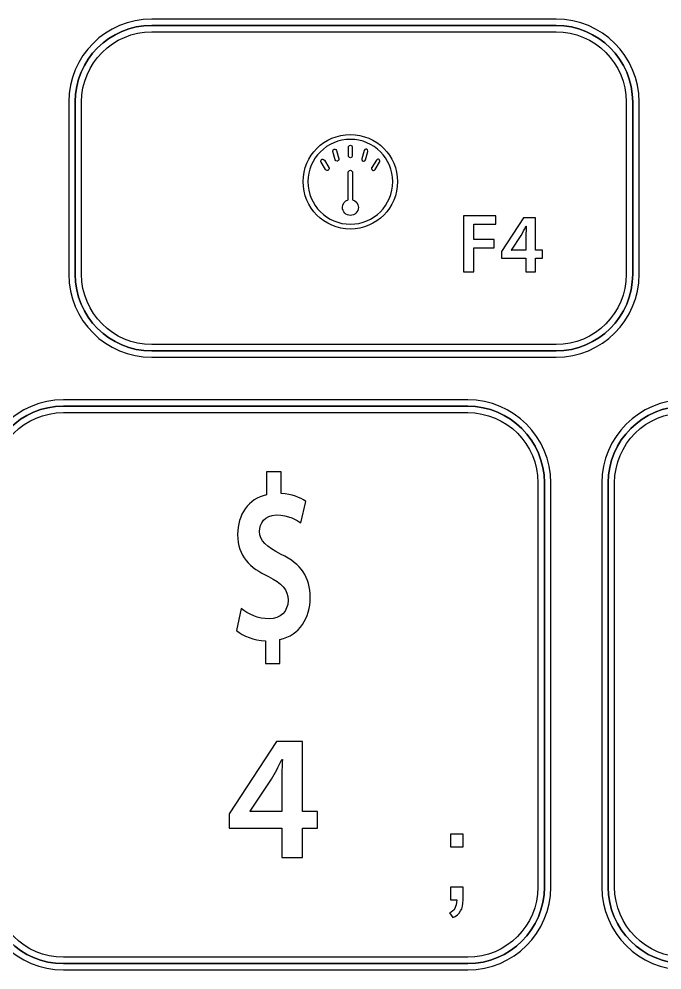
# Model space of a CAD drawing. Header units: millimetres. Extents: x -129 to 142, y -94 to 111.
# Drawn here: x -52.84 to -33.44, y 81.93 to 110.63 of the extents above; entities that cross this region are included whole.
import ezdxf

# ---------------------------------------------------------------- set-up
doc = ezdxf.new("R2010")
doc.units = ezdxf.units.MM
doc.header["$MEASUREMENT"] = 0
doc.layers.add('layer 1', color=7, linetype='Continuous')

msp = doc.modelspace()

# ---------------------------------------------------------------- linework, layer by layer
at = {"layer": 'layer 1', "color": 7, "lineweight": 25}
for points, knots in [([(-36.6307, 100.4215), (-36.6307, 100.4215), (-48.8321, 100.4215), (-48.8321, 100.4215), (-48.8321, 100.4215), (-50.2135, 100.4215), (-51.3372, 101.5453), (-51.3372, 102.9266), (-51.3372, 102.9266), (-51.3372, 102.9266), (-51.3372, 108.1285), (-51.3372, 108.1285), (-51.3372, 108.1285), (-51.3372, 109.5091), (-50.2135, 110.633), (-48.8321, 110.633), (-48.8321, 110.633), (-48.8321, 110.633), (-36.6307, 110.633), (-36.6307, 110.633), (-36.6307, 110.633), (-35.2498, 110.633), (-34.1266, 109.5091), (-34.1266, 108.1285), (-34.1266, 108.1285), (-34.1266, 108.1285), (-34.1266, 102.9266), (-34.1266, 102.9266), (-34.1266, 102.9266), (-34.1266, 101.5453), (-35.2498, 100.4215), (-36.6307, 100.4215)], [0, 0, 0, 0, 0.1111111, 0.1111111, 0.1111111, 0.1111111, 0.2222222, 0.2222222, 0.2222222, 0.2222222, 0.3333333, 0.3333333, 0.3333333, 0.3333333, 0.4444444, 0.4444444, 0.4444444, 0.4444444, 0.5555556, 0.5555556, 0.5555556, 0.5555556, 0.6666667, 0.6666667, 0.6666667, 0.6666667, 0.7777778, 0.7777778, 0.7777778, 0.7777778, 1, 1, 1, 1]), ([(-48.8321, 110.2468), (-48.8321, 110.2468), (-48.8321, 110.2468), (-48.8321, 110.2468), (-48.8321, 110.2468), (-50.0008, 110.2468), (-50.9516, 109.2967), (-50.9516, 108.1285), (-50.9516, 108.1285), (-50.9516, 108.1285), (-50.9516, 102.9266), (-50.9516, 102.9266), (-50.9516, 102.9266), (-50.9516, 101.7578), (-50.0008, 100.8071), (-48.8321, 100.8071), (-48.8321, 100.8071), (-48.8321, 100.8071), (-36.6307, 100.8071), (-36.6307, 100.8071), (-36.6307, 100.8071), (-35.4622, 100.8071), (-34.5128, 101.7578), (-34.5128, 102.9266), (-34.5128, 102.9266), (-34.5128, 102.9266), (-34.5128, 108.1285), (-34.5128, 108.1285), (-34.5128, 108.1285), (-34.5128, 109.2967), (-35.4622, 110.2468), (-36.6307, 110.2468), (-36.6307, 110.2468), (-36.6307, 110.2468), (-48.8321, 110.2468), (-48.8321, 110.2468)], [0, 0, 0, 0, 0.1, 0.1, 0.1, 0.1, 0.2, 0.2, 0.2, 0.2, 0.3, 0.3, 0.3, 0.3, 0.4, 0.4, 0.4, 0.4, 0.5, 0.5, 0.5, 0.5, 0.6, 0.6, 0.6, 0.6, 0.7, 0.7, 0.7, 0.7, 0.8, 0.8, 0.8, 0.8, 1, 1, 1, 1]), ([(-39.2968, 81.9277), (-39.2968, 81.9277), (-51.4979, 81.9277), (-51.4979, 81.9277), (-51.4979, 81.9277), (-52.8789, 81.9277), (-54.0024, 83.0511), (-54.0024, 84.4318), (-54.0024, 84.4318), (-54.0024, 84.4318), (-54.0024, 96.6332), (-54.0024, 96.6332), (-54.0024, 96.6332), (-54.0024, 98.0143), (-52.8789, 99.1377), (-51.4979, 99.1377), (-51.4979, 99.1377), (-51.4979, 99.1377), (-39.2968, 99.1377), (-39.2968, 99.1377), (-39.2968, 99.1377), (-37.9158, 99.1377), (-36.7917, 98.0143), (-36.7917, 96.6332), (-36.7917, 96.6332), (-36.7917, 96.6332), (-36.7917, 84.4318), (-36.7917, 84.4318), (-36.7917, 84.4318), (-36.7917, 83.0511), (-37.9158, 81.9277), (-39.2968, 81.9277)], [0, 0, 0, 0, 0.1111111, 0.1111111, 0.1111111, 0.1111111, 0.2222222, 0.2222222, 0.2222222, 0.2222222, 0.3333333, 0.3333333, 0.3333333, 0.3333333, 0.4444444, 0.4444444, 0.4444444, 0.4444444, 0.5555556, 0.5555556, 0.5555556, 0.5555556, 0.6666667, 0.6666667, 0.6666667, 0.6666667, 0.7777778, 0.7777778, 0.7777778, 0.7777778, 1, 1, 1, 1]), ([(-20.5451, 81.9277), (-20.5451, 81.9277), (-32.7459, 81.9277), (-32.7459, 81.9277), (-32.7459, 81.9277), (-34.1273, 81.9277), (-35.2498, 83.0511), (-35.2498, 84.4318), (-35.2498, 84.4318), (-35.2498, 84.4318), (-35.2498, 96.6332), (-35.2498, 96.6332), (-35.2498, 96.6332), (-35.2498, 98.0143), (-34.1273, 99.1377), (-32.7459, 99.1377), (-32.7459, 99.1377), (-32.7459, 99.1377), (-20.5451, 99.1377), (-20.5451, 99.1377), (-20.5451, 99.1377), (-19.1638, 99.1377), (-18.0404, 98.0143), (-18.0404, 96.6332), (-18.0404, 96.6332), (-18.0404, 96.6332), (-18.0404, 84.4318), (-18.0404, 84.4318), (-18.0404, 84.4318), (-18.0404, 83.0511), (-19.1638, 81.9277), (-20.5451, 81.9277)], [0, 0, 0, 0, 0.1111111, 0.1111111, 0.1111111, 0.1111111, 0.2222222, 0.2222222, 0.2222222, 0.2222222, 0.3333333, 0.3333333, 0.3333333, 0.3333333, 0.4444444, 0.4444444, 0.4444444, 0.4444444, 0.5555556, 0.5555556, 0.5555556, 0.5555556, 0.6666667, 0.6666667, 0.6666667, 0.6666667, 0.7777778, 0.7777778, 0.7777778, 0.7777778, 1, 1, 1, 1]), ([(-51.4979, 98.7527), (-51.4979, 98.7527), (-51.4979, 98.7527), (-51.4979, 98.7527), (-51.4979, 98.7527), (-52.6665, 98.7527), (-53.6169, 97.8014), (-53.6169, 96.6332), (-53.6169, 96.6332), (-53.6169, 96.6332), (-53.6169, 84.4318), (-53.6169, 84.4318), (-53.6169, 84.4318), (-53.6169, 83.2638), (-52.6665, 82.3117), (-51.4979, 82.3117), (-51.4979, 82.3117), (-51.4979, 82.3117), (-39.2968, 82.3117), (-39.2968, 82.3117), (-39.2968, 82.3117), (-38.1281, 82.3117), (-37.1777, 83.2638), (-37.1777, 84.4318), (-37.1777, 84.4318), (-37.1777, 84.4318), (-37.1777, 96.6332), (-37.1777, 96.6332), (-37.1777, 96.6332), (-37.1777, 97.8014), (-38.1281, 98.7527), (-39.2968, 98.7527), (-39.2968, 98.7527), (-39.2968, 98.7527), (-51.4979, 98.7527), (-51.4979, 98.7527)], [0, 0, 0, 0, 0.1, 0.1, 0.1, 0.1, 0.2, 0.2, 0.2, 0.2, 0.3, 0.3, 0.3, 0.3, 0.4, 0.4, 0.4, 0.4, 0.5, 0.5, 0.5, 0.5, 0.6, 0.6, 0.6, 0.6, 0.7, 0.7, 0.7, 0.7, 0.8, 0.8, 0.8, 0.8, 1, 1, 1, 1]), ([(-32.7459, 98.7527), (-32.7459, 98.7527), (-32.7459, 98.7527), (-32.7459, 98.7527), (-32.7459, 98.7527), (-33.915, 98.7527), (-34.8657, 97.8014), (-34.8657, 96.6332), (-34.8657, 96.6332), (-34.8657, 96.6332), (-34.8657, 84.4318), (-34.8657, 84.4318), (-34.8657, 84.4318), (-34.8657, 83.2638), (-33.915, 82.3117), (-32.7459, 82.3117), (-32.7459, 82.3117), (-32.7459, 82.3117), (-20.5451, 82.3117), (-20.5451, 82.3117), (-20.5451, 82.3117), (-19.3761, 82.3117), (-18.426, 83.2638), (-18.426, 84.4318), (-18.426, 84.4318), (-18.426, 84.4318), (-18.426, 96.6332), (-18.426, 96.6332), (-18.426, 96.6332), (-18.426, 97.8014), (-19.3761, 98.7527), (-20.5451, 98.7527), (-20.5451, 98.7527), (-20.5451, 98.7527), (-32.7459, 98.7527), (-32.7459, 98.7527)], [0, 0, 0, 0, 0.1, 0.1, 0.1, 0.1, 0.2, 0.2, 0.2, 0.2, 0.3, 0.3, 0.3, 0.3, 0.4, 0.4, 0.4, 0.4, 0.5, 0.5, 0.5, 0.5, 0.6, 0.6, 0.6, 0.6, 0.7, 0.7, 0.7, 0.7, 0.8, 0.8, 0.8, 0.8, 1, 1, 1, 1])]:
    msp.add_open_spline(points, degree=3, knots=knots, dxfattribs=at)
at = {"layer": 'layer 1', "color": 7}
for points in [[(-34.3192, 102.9266), (-34.3192, 101.6496), (-35.3542, 100.6153), (-36.6307, 100.6153), (-36.6307, 100.6153), (-36.6307, 100.6153), (-48.8321, 100.6153), (-48.8321, 100.6153), (-48.8321, 100.6153), (-50.1093, 100.6153), (-51.1442, 101.6496), (-51.1442, 102.9266), (-51.1442, 102.9266), (-51.1442, 102.9266), (-51.1442, 108.1285), (-51.1442, 108.1285), (-51.1442, 108.1285), (-51.1442, 109.4048), (-50.1093, 110.4391), (-48.8321, 110.4391), (-48.8321, 110.4391), (-48.8321, 110.4391), (-36.6307, 110.4391), (-36.6307, 110.4391), (-36.6307, 110.4391), (-35.3542, 110.4391), (-34.3192, 109.4048), (-34.3192, 108.1285), (-34.3192, 108.1285), (-34.3192, 108.1285), (-34.3192, 102.9266), (-34.3192, 102.9266)], [(-36.984, 84.4318), (-36.984, 83.1552), (-38.0199, 82.12), (-39.2968, 82.12), (-39.2968, 82.12), (-39.2968, 82.12), (-51.4979, 82.12), (-51.4979, 82.12), (-51.4979, 82.12), (-52.7747, 82.12), (-53.81, 83.1552), (-53.81, 84.4318), (-53.81, 84.4318), (-53.81, 84.4318), (-53.81, 96.6332), (-53.81, 96.6332), (-53.81, 96.6332), (-53.81, 97.9097), (-52.7747, 98.9454), (-51.4979, 98.9454), (-51.4979, 98.9454), (-51.4979, 98.9454), (-39.2968, 98.9454), (-39.2968, 98.9454), (-39.2968, 98.9454), (-38.0199, 98.9454), (-36.984, 97.9097), (-36.984, 96.6332), (-36.984, 96.6332), (-36.984, 96.6332), (-36.984, 84.4318), (-36.984, 84.4318)], [(-18.2333, 84.4318), (-18.2333, 83.1552), (-19.2683, 82.12), (-20.5451, 82.12), (-20.5451, 82.12), (-20.5451, 82.12), (-32.7459, 82.12), (-32.7459, 82.12), (-32.7459, 82.12), (-34.0227, 82.12), (-35.0583, 83.1552), (-35.0583, 84.4318), (-35.0583, 84.4318), (-35.0583, 84.4318), (-35.0583, 96.6332), (-35.0583, 96.6332), (-35.0583, 96.6332), (-35.0583, 97.9097), (-34.0227, 98.9454), (-32.7459, 98.9454), (-32.7459, 98.9454), (-32.7459, 98.9454), (-20.5451, 98.9454), (-20.5451, 98.9454), (-20.5451, 98.9454), (-19.2683, 98.9454), (-18.2333, 97.9097), (-18.2333, 96.6332), (-18.2333, 96.6332), (-18.2333, 96.6332), (-18.2333, 84.4318), (-18.2333, 84.4318)]]:
    msp.add_open_spline(points, degree=3, knots=[0, 0, 0, 0, 0.1111111, 0.1111111, 0.1111111, 0.1111111, 0.2222222, 0.2222222, 0.2222222, 0.2222222, 0.3333333, 0.3333333, 0.3333333, 0.3333333, 0.4444444, 0.4444444, 0.4444444, 0.4444444, 0.5555556, 0.5555556, 0.5555556, 0.5555556, 0.6666667, 0.6666667, 0.6666667, 0.6666667, 0.7777778, 0.7777778, 0.7777778, 0.7777778, 1, 1, 1, 1], dxfattribs=at)
at = {"layer": 'layer 1', "color": 251, "lineweight": 25}
for points in [[(-51.1442, 108.1285), (-51.1442, 109.4048), (-50.1093, 110.4391), (-48.8321, 110.4391)], [(-48.8321, 110.4391), (-48.8321, 110.4391), (-36.6307, 110.4391), (-36.6307, 110.4391)], [(-36.6307, 110.4391), (-35.3542, 110.4391), (-34.3192, 109.4048), (-34.3192, 108.1285)], [(-51.1442, 102.9266), (-51.1442, 102.9266), (-51.1442, 108.1285), (-51.1442, 108.1285)], [(-34.3192, 108.1285), (-34.3192, 108.1285), (-34.3192, 102.9266), (-34.3192, 102.9266)], [(-48.8321, 100.6153), (-50.1093, 100.6153), (-51.1442, 101.6496), (-51.1442, 102.9266)], [(-34.3192, 102.9266), (-34.3192, 101.6496), (-35.3542, 100.6153), (-36.6307, 100.6153)], [(-36.6307, 100.6153), (-36.6307, 100.6153), (-48.8321, 100.6153), (-48.8321, 100.6153)], [(-53.81, 96.6332), (-53.81, 97.9097), (-52.7747, 98.9454), (-51.4979, 98.9454)], [(-51.4979, 98.9454), (-51.4979, 98.9454), (-39.2968, 98.9454), (-39.2968, 98.9454)], [(-39.2968, 98.9454), (-38.0199, 98.9454), (-36.984, 97.9097), (-36.984, 96.6332)], [(-35.0583, 96.6332), (-35.0583, 97.9097), (-34.0227, 98.9454), (-32.7459, 98.9454)], [(-36.984, 96.6332), (-36.984, 96.6332), (-36.984, 84.4318), (-36.984, 84.4318)], [(-35.0583, 84.4318), (-35.0583, 84.4318), (-35.0583, 96.6332), (-35.0583, 96.6332)], [(-51.4979, 82.12), (-52.7747, 82.12), (-53.81, 83.1552), (-53.81, 84.4318)], [(-36.984, 84.4318), (-36.984, 83.1552), (-38.0199, 82.12), (-39.2968, 82.12)], [(-32.7459, 82.12), (-34.0227, 82.12), (-35.0583, 83.1552), (-35.0583, 84.4318)], [(-39.2968, 82.12), (-39.2968, 82.12), (-51.4979, 82.12), (-51.4979, 82.12)]]:
    msp.add_open_spline(points, degree=3, dxfattribs=at)
at = {"layer": 'layer 1', "color": 252}
for points, knots in [([(-41.4163, 105.7237), (-41.4163, 106.5095), (-42.0511, 107.1456), (-42.8381, 107.1456), (-42.8381, 107.1456), (-43.6271, 107.1456), (-44.2638, 106.5095), (-44.2638, 105.7237), (-44.2638, 105.7237), (-44.2638, 104.9306), (-43.6271, 104.2941), (-42.8381, 104.2941), (-42.8381, 104.2941), (-42.0511, 104.2941), (-41.4163, 104.9306), (-41.4163, 105.7237)], [0, 0, 0, 0, 0.2, 0.2, 0.2, 0.2, 0.4, 0.4, 0.4, 0.4, 0.6, 0.6, 0.6, 0.6, 1, 1, 1, 1]), ([(-41.5605, 105.7237), (-41.5605, 105.7237), (-41.5605, 105.7237), (-41.5605, 105.7237), (-41.5605, 105.7237), (-41.5605, 105.0123), (-42.1305, 104.4394), (-42.8381, 104.4394), (-42.8381, 104.4394), (-43.549, 104.4394), (-44.1179, 105.0123), (-44.1179, 105.7237), (-44.1179, 105.7237), (-44.1179, 106.4322), (-43.549, 106.9983), (-42.8381, 106.9983), (-42.8381, 106.9983), (-42.1305, 106.9983), (-41.5605, 106.4322), (-41.5605, 105.7237)], [0, 0, 0, 0, 0.1666667, 0.1666667, 0.1666667, 0.1666667, 0.3333333, 0.3333333, 0.3333333, 0.3333333, 0.5, 0.5, 0.5, 0.5, 0.6666667, 0.6666667, 0.6666667, 0.6666667, 1, 1, 1, 1]), ([(-42.7815, 106.5007), (-42.7815, 106.5007), (-42.7815, 106.5007), (-42.7815, 106.5007), (-42.7815, 106.5007), (-42.7815, 106.5007), (-42.7815, 106.76), (-42.7815, 106.76), (-42.7815, 106.76), (-42.7815, 106.7942), (-42.8055, 106.8222), (-42.8381, 106.8222), (-42.8381, 106.8222), (-42.8709, 106.8222), (-42.8978, 106.7942), (-42.8978, 106.76), (-42.8978, 106.76), (-42.8978, 106.76), (-42.8978, 106.5007), (-42.8978, 106.5007), (-42.8978, 106.5007), (-42.8978, 106.4714), (-42.8709, 106.4458), (-42.8381, 106.4458), (-42.8381, 106.4458), (-42.8055, 106.4458), (-42.7815, 106.4714), (-42.7815, 106.5007)], [0, 0, 0, 0, 0.125, 0.125, 0.125, 0.125, 0.25, 0.25, 0.25, 0.25, 0.375, 0.375, 0.375, 0.375, 0.5, 0.5, 0.5, 0.5, 0.625, 0.625, 0.625, 0.625, 0.75, 0.75, 0.75, 0.75, 1, 1, 1, 1]), ([(-43.1825, 106.3966), (-43.1825, 106.3966), (-43.1825, 106.3966), (-43.1825, 106.3966), (-43.1825, 106.3966), (-43.1825, 106.4024), (-43.1825, 106.4058), (-43.1825, 106.4116), (-43.1825, 106.4116), (-43.1825, 106.4116), (-43.2583, 106.6647), (-43.2583, 106.6647), (-43.2583, 106.6647), (-43.2613, 106.6886), (-43.2836, 106.7077), (-43.309, 106.7077), (-43.309, 106.7077), (-43.3148, 106.7077), (-43.3178, 106.7077), (-43.3239, 106.7077), (-43.3239, 106.7077), (-43.3536, 106.7003), (-43.3686, 106.6734), (-43.3686, 106.6489), (-43.3686, 106.6489), (-43.3686, 106.6445), (-43.3686, 106.6407), (-43.3686, 106.6373), (-43.3686, 106.6373), (-43.3686, 106.6373), (-43.2988, 106.3808), (-43.2988, 106.3808), (-43.2988, 106.3808), (-43.2941, 106.3515), (-43.2657, 106.3383), (-43.239, 106.3383), (-43.239, 106.3383), (-43.2376, 106.3383), (-43.2351, 106.3383), (-43.2295, 106.3383), (-43.2295, 106.3383), (-43.1989, 106.3462), (-43.1825, 106.3754), (-43.1825, 106.3966)], [0, 0, 0, 0, 0.0833333, 0.0833333, 0.0833333, 0.0833333, 0.1666667, 0.1666667, 0.1666667, 0.1666667, 0.25, 0.25, 0.25, 0.25, 0.3333333, 0.3333333, 0.3333333, 0.3333333, 0.4166667, 0.4166667, 0.4166667, 0.4166667, 0.5, 0.5, 0.5, 0.5, 0.5833333, 0.5833333, 0.5833333, 0.5833333, 0.6666667, 0.6666667, 0.6666667, 0.6666667, 0.75, 0.75, 0.75, 0.75, 0.8333333, 0.8333333, 0.8333333, 0.8333333, 1, 1, 1, 1]), ([(-42.4966, 106.3966), (-42.4966, 106.3966), (-42.4966, 106.3966), (-42.4966, 106.3966), (-42.4966, 106.3966), (-42.4966, 106.4024), (-42.4944, 106.4058), (-42.4944, 106.4116), (-42.4944, 106.4116), (-42.4944, 106.4116), (-42.4256, 106.6647), (-42.4256, 106.6647), (-42.4256, 106.6647), (-42.4175, 106.6886), (-42.3951, 106.7077), (-42.3691, 106.7077), (-42.3691, 106.7077), (-42.3674, 106.7077), (-42.3586, 106.7077), (-42.3542, 106.7077), (-42.3542, 106.7077), (-42.3258, 106.7003), (-42.3109, 106.6734), (-42.3109, 106.6489), (-42.3109, 106.6489), (-42.3109, 106.6445), (-42.3109, 106.6407), (-42.3109, 106.6373), (-42.3109, 106.6373), (-42.3109, 106.6373), (-42.3779, 106.3808), (-42.3779, 106.3808), (-42.3779, 106.3808), (-42.3884, 106.3515), (-42.4137, 106.3383), (-42.4391, 106.3383), (-42.4391, 106.3383), (-42.4449, 106.3383), (-42.4496, 106.3383), (-42.4518, 106.3383), (-42.4518, 106.3383), (-42.4807, 106.3462), (-42.4966, 106.3754), (-42.4966, 106.3966)], [0, 0, 0, 0, 0.0833333, 0.0833333, 0.0833333, 0.0833333, 0.1666667, 0.1666667, 0.1666667, 0.1666667, 0.25, 0.25, 0.25, 0.25, 0.3333333, 0.3333333, 0.3333333, 0.3333333, 0.4166667, 0.4166667, 0.4166667, 0.4166667, 0.5, 0.5, 0.5, 0.5, 0.5833333, 0.5833333, 0.5833333, 0.5833333, 0.6666667, 0.6666667, 0.6666667, 0.6666667, 0.75, 0.75, 0.75, 0.75, 0.8333333, 0.8333333, 0.8333333, 0.8333333, 1, 1, 1, 1]), ([(-43.4773, 106.1211), (-43.4773, 106.1211), (-43.4773, 106.1211), (-43.4773, 106.1211), (-43.4773, 106.1211), (-43.4773, 106.1313), (-43.4834, 106.1416), (-43.4894, 106.1504), (-43.4894, 106.1504), (-43.4894, 106.1504), (-43.6227, 106.3754), (-43.6227, 106.3754), (-43.6227, 106.3754), (-43.6358, 106.392), (-43.6532, 106.4024), (-43.6723, 106.4024), (-43.6723, 106.4024), (-43.6838, 106.4024), (-43.6963, 106.3966), (-43.7082, 106.392), (-43.7082, 106.392), (-43.7231, 106.3808), (-43.7305, 106.3608), (-43.7305, 106.3436), (-43.7305, 106.3436), (-43.7305, 106.3339), (-43.7305, 106.3177), (-43.7231, 106.3084), (-43.7231, 106.3084), (-43.7231, 106.3084), (-43.5892, 106.0908), (-43.5892, 106.0908), (-43.5892, 106.0908), (-43.5785, 106.0716), (-43.5571, 106.0618), (-43.5371, 106.0618), (-43.5371, 106.0618), (-43.525, 106.0618), (-43.5166, 106.0618), (-43.5057, 106.0672), (-43.5057, 106.0672), (-43.4894, 106.0794), (-43.4773, 106.1), (-43.4773, 106.1211)], [0, 0, 0, 0, 0.0833333, 0.0833333, 0.0833333, 0.0833333, 0.1666667, 0.1666667, 0.1666667, 0.1666667, 0.25, 0.25, 0.25, 0.25, 0.3333333, 0.3333333, 0.3333333, 0.3333333, 0.4166667, 0.4166667, 0.4166667, 0.4166667, 0.5, 0.5, 0.5, 0.5, 0.5833333, 0.5833333, 0.5833333, 0.5833333, 0.6666667, 0.6666667, 0.6666667, 0.6666667, 0.75, 0.75, 0.75, 0.75, 0.8333333, 0.8333333, 0.8333333, 0.8333333, 1, 1, 1, 1]), ([(-42.2014, 106.1211), (-42.2014, 106.1211), (-42.2014, 106.1211), (-42.2014, 106.1211), (-42.2014, 106.1211), (-42.2014, 106.1313), (-42.1993, 106.1416), (-42.191, 106.1504), (-42.191, 106.1504), (-42.191, 106.1504), (-42.0548, 106.3754), (-42.0548, 106.3754), (-42.0548, 106.3754), (-42.045, 106.392), (-42.0264, 106.4024), (-42.0085, 106.4024), (-42.0085, 106.4024), (-41.9983, 106.4024), (-41.9824, 106.3966), (-41.9729, 106.392), (-41.9729, 106.392), (-41.9581, 106.3808), (-41.9496, 106.3608), (-41.9496, 106.3436), (-41.9496, 106.3436), (-41.9496, 106.3339), (-41.9496, 106.3177), (-41.9581, 106.3084), (-41.9581, 106.3084), (-41.9581, 106.3084), (-42.0908, 106.0908), (-42.0908, 106.0908), (-42.0908, 106.0908), (-42.1025, 106.0716), (-42.124, 106.0618), (-42.1396, 106.0618), (-42.1396, 106.0618), (-42.1514, 106.0618), (-42.1635, 106.0618), (-42.1754, 106.0672), (-42.1754, 106.0672), (-42.191, 106.0794), (-42.2014, 106.1), (-42.2014, 106.1211)], [0, 0, 0, 0, 0.0833333, 0.0833333, 0.0833333, 0.0833333, 0.1666667, 0.1666667, 0.1666667, 0.1666667, 0.25, 0.25, 0.25, 0.25, 0.3333333, 0.3333333, 0.3333333, 0.3333333, 0.4166667, 0.4166667, 0.4166667, 0.4166667, 0.5, 0.5, 0.5, 0.5, 0.5833333, 0.5833333, 0.5833333, 0.5833333, 0.6666667, 0.6666667, 0.6666667, 0.6666667, 0.75, 0.75, 0.75, 0.75, 0.8333333, 0.8333333, 0.8333333, 0.8333333, 1, 1, 1, 1]), ([(-42.5983, 104.9468), (-42.5983, 104.9468), (-42.5983, 104.9468), (-42.5983, 104.9468), (-42.5983, 104.9468), (-42.5983, 105.0573), (-42.6745, 105.1469), (-42.7699, 105.1719), (-42.7699, 105.1719), (-42.7699, 105.1719), (-42.7699, 105.9972), (-42.7699, 105.9972), (-42.7699, 105.9972), (-42.7699, 106.0334), (-42.8024, 106.0657), (-42.8381, 106.0657), (-42.8381, 106.0657), (-42.877, 106.0657), (-42.9091, 106.0334), (-42.9091, 105.9972), (-42.9091, 105.9972), (-42.9091, 105.9972), (-42.9091, 105.1719), (-42.9091, 105.1719), (-42.9091, 105.1719), (-43.0073, 105.1469), (-43.0795, 105.0573), (-43.0795, 104.9468), (-43.0795, 104.9468), (-43.0795, 104.8176), (-42.9677, 104.7041), (-42.8381, 104.7041), (-42.8381, 104.7041), (-42.7101, 104.7041), (-42.5983, 104.8176), (-42.5983, 104.9468)], [0, 0, 0, 0, 0.1, 0.1, 0.1, 0.1, 0.2, 0.2, 0.2, 0.2, 0.3, 0.3, 0.3, 0.3, 0.4, 0.4, 0.4, 0.4, 0.5, 0.5, 0.5, 0.5, 0.6, 0.6, 0.6, 0.6, 0.7, 0.7, 0.7, 0.7, 0.8, 0.8, 0.8, 0.8, 1, 1, 1, 1]), ([(-39.4242, 104.6923), (-39.4242, 104.6923), (-38.4501, 104.6923), (-38.4501, 104.6923), (-38.4501, 104.6923), (-38.4501, 104.6923), (-38.4501, 104.4394), (-38.4501, 104.4394), (-38.4501, 104.4394), (-38.4501, 104.4394), (-39.1157, 104.4394), (-39.1157, 104.4394), (-39.1157, 104.4394), (-39.1157, 104.4394), (-39.1157, 103.9746), (-39.1157, 103.9746), (-39.1157, 103.9746), (-39.1157, 103.9746), (-38.4951, 103.9746), (-38.4951, 103.9746), (-38.4951, 103.9746), (-38.4951, 103.9746), (-38.4951, 103.7212), (-38.4951, 103.7212), (-38.4951, 103.7212), (-38.4951, 103.7212), (-39.1157, 103.7212), (-39.1157, 103.7212), (-39.1157, 103.7212), (-39.1157, 103.7212), (-39.1157, 103.0049), (-39.1157, 103.0049), (-39.1157, 103.0049), (-39.1157, 103.0049), (-39.4242, 103.0049), (-39.4242, 103.0049), (-39.4242, 103.0049), (-39.4242, 103.0049), (-39.4242, 104.6923), (-39.4242, 104.6923)], [0, 0, 0, 0, 0.0909091, 0.0909091, 0.0909091, 0.0909091, 0.1818182, 0.1818182, 0.1818182, 0.1818182, 0.2727273, 0.2727273, 0.2727273, 0.2727273, 0.3636364, 0.3636364, 0.3636364, 0.3636364, 0.4545455, 0.4545455, 0.4545455, 0.4545455, 0.5454545, 0.5454545, 0.5454545, 0.5454545, 0.6363636, 0.6363636, 0.6363636, 0.6363636, 0.7272727, 0.7272727, 0.7272727, 0.7272727, 0.8181818, 0.8181818, 0.8181818, 0.8181818, 1, 1, 1, 1]), ([(-37.541, 103.0049), (-37.541, 103.0049), (-37.541, 103.4189), (-37.541, 103.4189), (-37.541, 103.4189), (-37.541, 103.4189), (-38.2771, 103.4189), (-38.2771, 103.4189), (-38.2771, 103.4189), (-38.2771, 103.4189), (-38.2771, 103.6184), (-38.2771, 103.6184), (-38.2771, 103.6184), (-38.2771, 103.6184), (-37.6132, 104.6331), (-37.6132, 104.6331), (-37.6132, 104.6331), (-37.6132, 104.6331), (-37.2509, 104.6331), (-37.2509, 104.6331), (-37.2509, 104.6331), (-37.2509, 104.6331), (-37.2509, 103.6508), (-37.2509, 103.6508), (-37.2509, 103.6508), (-37.2509, 103.6508), (-37.0393, 103.6508), (-37.0393, 103.6508), (-37.0393, 103.6508), (-37.0393, 103.6508), (-37.0393, 103.4189), (-37.0393, 103.4189), (-37.0393, 103.4189), (-37.0393, 103.4189), (-37.2509, 103.4189), (-37.2509, 103.4189), (-37.2509, 103.4189), (-37.2509, 103.4189), (-37.2509, 103.0049), (-37.2509, 103.0049), (-37.2509, 103.0049), (-37.2509, 103.0049), (-37.541, 103.0049), (-37.541, 103.0049)], [0, 0, 0, 0, 0.0833333, 0.0833333, 0.0833333, 0.0833333, 0.1666667, 0.1666667, 0.1666667, 0.1666667, 0.25, 0.25, 0.25, 0.25, 0.3333333, 0.3333333, 0.3333333, 0.3333333, 0.4166667, 0.4166667, 0.4166667, 0.4166667, 0.5, 0.5, 0.5, 0.5, 0.5833333, 0.5833333, 0.5833333, 0.5833333, 0.6666667, 0.6666667, 0.6666667, 0.6666667, 0.75, 0.75, 0.75, 0.75, 0.8333333, 0.8333333, 0.8333333, 0.8333333, 1, 1, 1, 1]), ([(-37.541, 103.6508), (-37.541, 103.6508), (-37.541, 103.6508), (-37.541, 103.6508), (-37.541, 103.6508), (-37.541, 103.6508), (-37.541, 104.0944), (-37.541, 104.0944), (-37.541, 104.0944), (-37.541, 104.1875), (-37.5381, 104.2819), (-37.5308, 104.3773), (-37.5308, 104.3773), (-37.5308, 104.3773), (-37.541, 104.3773), (-37.541, 104.3773), (-37.541, 104.3773), (-37.5909, 104.2749), (-37.6335, 104.1919), (-37.6835, 104.1018), (-37.6835, 104.1018), (-37.6835, 104.1018), (-37.9812, 103.6556), (-37.9812, 103.6556), (-37.9812, 103.6556), (-37.9812, 103.6556), (-37.9836, 103.6508), (-37.9836, 103.6508), (-37.9836, 103.6508), (-37.9836, 103.6508), (-37.541, 103.6508), (-37.541, 103.6508)], [0, 0, 0, 0, 0.1111111, 0.1111111, 0.1111111, 0.1111111, 0.2222222, 0.2222222, 0.2222222, 0.2222222, 0.3333333, 0.3333333, 0.3333333, 0.3333333, 0.4444444, 0.4444444, 0.4444444, 0.4444444, 0.5555556, 0.5555556, 0.5555556, 0.5555556, 0.6666667, 0.6666667, 0.6666667, 0.6666667, 0.7777778, 0.7777778, 0.7777778, 0.7777778, 1, 1, 1, 1]), ([(-45.405, 91.1744), (-45.405, 91.1744), (-45.405, 91.8622), (-45.405, 91.8622), (-45.405, 91.8622), (-45.744, 91.8756), (-46.0843, 92.0037), (-46.2786, 92.1734), (-46.2786, 92.1734), (-46.2786, 92.1734), (-46.1328, 92.8384), (-46.1328, 92.8384), (-46.1328, 92.8384), (-45.923, 92.6754), (-45.6203, 92.5261), (-45.2913, 92.5261), (-45.2913, 92.5261), (-44.9523, 92.5261), (-44.7198, 92.7468), (-44.7198, 93.0864), (-44.7198, 93.0864), (-44.7198, 93.405), (-44.9087, 93.6095), (-45.3076, 93.8013), (-45.3076, 93.8013), (-45.8743, 94.0699), (-46.241, 94.4095), (-46.241, 95.068), (-46.241, 95.068), (-46.241, 95.6771), (-45.917, 96.1444), (-45.3722, 96.2716), (-45.3722, 96.2716), (-45.3722, 96.2716), (-45.3722, 96.9648), (-45.3722, 96.9648), (-45.3722, 96.9648), (-45.3722, 96.9648), (-44.9297, 96.9648), (-44.9297, 96.9648), (-44.9297, 96.9648), (-44.9297, 96.9648), (-44.9297, 96.3073), (-44.9297, 96.3073), (-44.9297, 96.3073), (-44.5901, 96.2921), (-44.3578, 96.1864), (-44.185, 96.0729), (-44.185, 96.0729), (-44.185, 96.0729), (-44.3308, 95.4222), (-44.3308, 95.4222), (-44.3308, 95.4222), (-44.4605, 95.4995), (-44.6981, 95.6619), (-45.0645, 95.6619), (-45.0645, 95.6619), (-45.4424, 95.6619), (-45.5775, 95.4076), (-45.5775, 95.1673), (-45.5775, 95.1673), (-45.5775, 94.8771), (-45.383, 94.7147), (-44.9246, 94.4731), (-44.9246, 94.4731), (-44.3203, 94.176), (-44.0508, 93.7944), (-44.0508, 93.1642), (-44.0508, 93.1642), (-44.0508, 92.5624), (-44.369, 92.0315), (-44.9625, 91.9038), (-44.9625, 91.9038), (-44.9625, 91.9038), (-44.9625, 91.1744), (-44.9625, 91.1744), (-44.9625, 91.1744), (-44.9625, 91.1744), (-45.405, 91.1744), (-45.405, 91.1744)], [0, 0, 0, 0, 0.047619, 0.047619, 0.047619, 0.047619, 0.0952381, 0.0952381, 0.0952381, 0.0952381, 0.1428571, 0.1428571, 0.1428571, 0.1428571, 0.1904762, 0.1904762, 0.1904762, 0.1904762, 0.2380952, 0.2380952, 0.2380952, 0.2380952, 0.2857143, 0.2857143, 0.2857143, 0.2857143, 0.3333333, 0.3333333, 0.3333333, 0.3333333, 0.3809524, 0.3809524, 0.3809524, 0.3809524, 0.4285714, 0.4285714, 0.4285714, 0.4285714, 0.4761905, 0.4761905, 0.4761905, 0.4761905, 0.5238095, 0.5238095, 0.5238095, 0.5238095, 0.5714286, 0.5714286, 0.5714286, 0.5714286, 0.6190476, 0.6190476, 0.6190476, 0.6190476, 0.6666667, 0.6666667, 0.6666667, 0.6666667, 0.7142857, 0.7142857, 0.7142857, 0.7142857, 0.7619048, 0.7619048, 0.7619048, 0.7619048, 0.8095238, 0.8095238, 0.8095238, 0.8095238, 0.8571429, 0.8571429, 0.8571429, 0.8571429, 0.9047619, 0.9047619, 0.9047619, 0.9047619, 1, 1, 1, 1]), ([(-44.9087, 85.3212), (-44.9087, 85.3212), (-44.9087, 86.2123), (-44.9087, 86.2123), (-44.9087, 86.2123), (-44.9087, 86.2123), (-46.4943, 86.2123), (-46.4943, 86.2123), (-46.4943, 86.2123), (-46.4943, 86.2123), (-46.4943, 86.6423), (-46.4943, 86.6423), (-46.4943, 86.6423), (-46.4943, 86.6423), (-45.0655, 88.8278), (-45.0655, 88.8278), (-45.0655, 88.8278), (-45.0655, 88.8278), (-44.2827, 88.8278), (-44.2827, 88.8278), (-44.2827, 88.8278), (-44.2827, 88.8278), (-44.2827, 86.7132), (-44.2827, 86.7132), (-44.2827, 86.7132), (-44.2827, 86.7132), (-43.8296, 86.7132), (-43.8296, 86.7132), (-43.8296, 86.7132), (-43.8296, 86.7132), (-43.8296, 86.2123), (-43.8296, 86.2123), (-43.8296, 86.2123), (-43.8296, 86.2123), (-44.2827, 86.2123), (-44.2827, 86.2123), (-44.2827, 86.2123), (-44.2827, 86.2123), (-44.2827, 85.3212), (-44.2827, 85.3212), (-44.2827, 85.3212), (-44.2827, 85.3212), (-44.9087, 85.3212), (-44.9087, 85.3212)], [0, 0, 0, 0, 0.0833333, 0.0833333, 0.0833333, 0.0833333, 0.1666667, 0.1666667, 0.1666667, 0.1666667, 0.25, 0.25, 0.25, 0.25, 0.3333333, 0.3333333, 0.3333333, 0.3333333, 0.4166667, 0.4166667, 0.4166667, 0.4166667, 0.5, 0.5, 0.5, 0.5, 0.5833333, 0.5833333, 0.5833333, 0.5833333, 0.6666667, 0.6666667, 0.6666667, 0.6666667, 0.75, 0.75, 0.75, 0.75, 0.8333333, 0.8333333, 0.8333333, 0.8333333, 1, 1, 1, 1]), ([(-44.9087, 86.7132), (-44.9087, 86.7132), (-44.9087, 86.7132), (-44.9087, 86.7132), (-44.9087, 86.7132), (-44.9087, 86.7132), (-44.9087, 87.6673), (-44.9087, 87.6673), (-44.9087, 87.6673), (-44.9087, 87.8674), (-44.9027, 88.0724), (-44.8867, 88.2769), (-44.8867, 88.2769), (-44.8867, 88.2769), (-44.9087, 88.2769), (-44.9087, 88.2769), (-44.9087, 88.2769), (-45.0161, 88.0558), (-45.1085, 87.8787), (-45.2157, 87.6834), (-45.2157, 87.6834), (-45.2157, 87.6834), (-45.8578, 86.7245), (-45.8578, 86.7245), (-45.8578, 86.7245), (-45.8578, 86.7245), (-45.8632, 86.7132), (-45.8632, 86.7132), (-45.8632, 86.7132), (-45.8632, 86.7132), (-44.9087, 86.7132), (-44.9087, 86.7132)], [0, 0, 0, 0, 0.1111111, 0.1111111, 0.1111111, 0.1111111, 0.2222222, 0.2222222, 0.2222222, 0.2222222, 0.3333333, 0.3333333, 0.3333333, 0.3333333, 0.4444444, 0.4444444, 0.4444444, 0.4444444, 0.5555556, 0.5555556, 0.5555556, 0.5555556, 0.6666667, 0.6666667, 0.6666667, 0.6666667, 0.7777778, 0.7777778, 0.7777778, 0.7777778, 1, 1, 1, 1])]:
    msp.add_open_spline(points, degree=3, knots=knots, dxfattribs=at)
at = {"layer": 'layer 1'}
for points, knots in [([(-39.8201, 85.6497), (-39.8201, 85.6497), (-39.8201, 86.0316), (-39.8201, 86.0316), (-39.8201, 86.0316), (-39.8201, 86.0316), (-39.4382, 86.0316), (-39.4382, 86.0316), (-39.4382, 86.0316), (-39.4382, 86.0316), (-39.4382, 85.6497), (-39.4382, 85.6497), (-39.4382, 85.6497), (-39.4382, 85.6497), (-39.8201, 85.6497), (-39.8201, 85.6497)], [0, 0, 0, 0, 0.2, 0.2, 0.2, 0.2, 0.4, 0.4, 0.4, 0.4, 0.6, 0.6, 0.6, 0.6, 1, 1, 1, 1]), ([(-39.8201, 84.0495), (-39.8201, 84.0495), (-39.8201, 84.4314), (-39.8201, 84.4314), (-39.8201, 84.4314), (-39.8201, 84.4314), (-39.4382, 84.4314), (-39.4382, 84.4314), (-39.4382, 84.4314), (-39.4382, 84.4314), (-39.4382, 84.0495), (-39.4382, 84.0495), (-39.4382, 84.0495), (-39.4382, 83.9088), (-39.463, 83.7949), (-39.5133, 83.7083), (-39.5133, 83.7083), (-39.5629, 83.6218), (-39.6425, 83.5543), (-39.7514, 83.5072), (-39.7514, 83.5072), (-39.7514, 83.5072), (-39.843, 83.651), (-39.843, 83.651), (-39.843, 83.651), (-39.7717, 83.6822), (-39.7195, 83.7281), (-39.6864, 83.7885), (-39.6864, 83.7885), (-39.6527, 83.849), (-39.6336, 83.9362), (-39.6298, 84.0495), (-39.6298, 84.0495), (-39.6298, 84.0495), (-39.8201, 84.0495), (-39.8201, 84.0495)], [0, 0, 0, 0, 0.1, 0.1, 0.1, 0.1, 0.2, 0.2, 0.2, 0.2, 0.3, 0.3, 0.3, 0.3, 0.4, 0.4, 0.4, 0.4, 0.5, 0.5, 0.5, 0.5, 0.6, 0.6, 0.6, 0.6, 0.7, 0.7, 0.7, 0.7, 0.8, 0.8, 0.8, 0.8, 1, 1, 1, 1])]:
    msp.add_open_spline(points, degree=3, knots=knots, dxfattribs=at)

doc.saveas('drawing.dxf')
